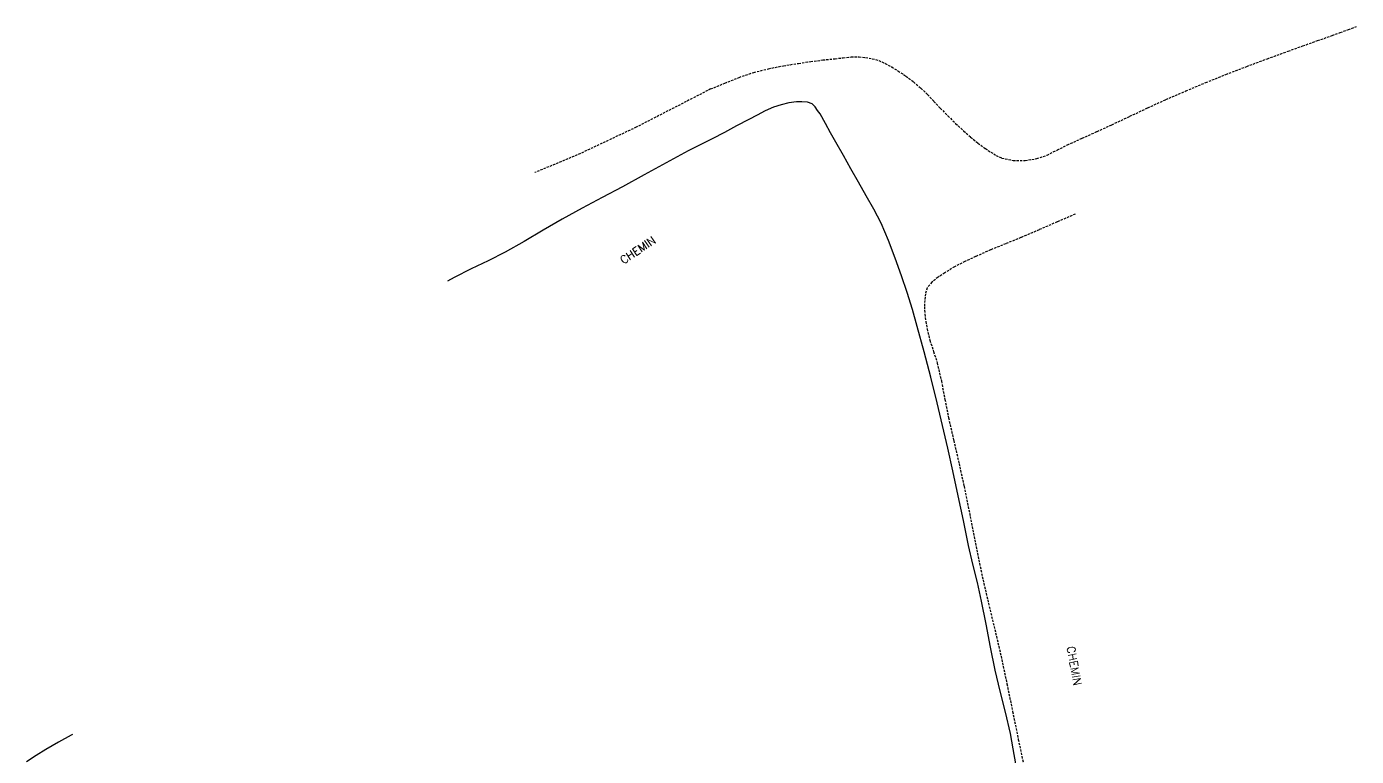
# Model space of a CAD drawing. Header units: millimetres. Extents: x 192000 to 193000, y 106000 to 107000.
# Drawn here: x 192613.3 to 192904, y 106313.9 to 106473.5 of the extents above; entities that cross this region are included whole.
import ezdxf

# ---------------------------------------------------------------- set-up
doc = ezdxf.new("R2010")
doc.units = ezdxf.units.MM
doc.linetypes.add('DASHED', pattern=[0.75, 0.5, -0.25])
for name, color, linetype in [('W0070', 7, 'DASHED'), ('W0330', 7, 'CONTINUOUS'), ('W0989', 7, 'CONTINUOUS')]:
    doc.layers.add(name, color=color, linetype=linetype)
doc.styles.get("Standard").update_dxf_attribs({"font": 'romans.shx', "width": 0.85})

msp = doc.modelspace()

# ---------------------------------------------------------------- linework, layer by layer
at = {"layer": 'W0070'}
for points in [[(192762.86, 106459.81), (192765.98, 106461.08), (192769.1, 106462.35), (192772.28, 106463.43), (192775.51, 106464.24), (192778.8, 106464.88), (192782.1, 106465.42), (192784.74, 106465.81), (192787.4, 106466.15), (192790.06, 106466.43), (192791.81, 106466.63), (192793.56, 106466.82), (192795.3, 106466.83), (192796.75, 106466.69), (192798.2, 106466.43), (192799.6, 106466.04), (192801.05, 106465.42), (192802.45, 106464.64), (192803.81, 106463.79), (192805.55, 106462.62), (192807.23, 106461.35), (192808.83, 106459.99), (192810.29, 106458.58), (192811.67, 106457.09), (192813.07, 106455.61), (192814.74, 106453.93), (192816.43, 106452.26), (192818.17, 106450.66), (192819.71, 106449.3), (192821.29, 106447.99), (192822.95, 106446.79), (192824.1, 106446.01), (192825.29, 106445.28), (192826.53, 106444.71), (192829, 106444.19), (192831.62, 106444.2), (192834.16, 106444.58), (192836.44, 106445.36), (192838.66, 106446.48), (192840.87, 106447.6), (192844.11, 106449.05), (192847.35, 106450.52), (192850.58, 106451.99), (192854.52, 106453.84), (192858.45, 106455.7), (192862.4, 106457.51), (192866.75, 106459.39), (192871.13, 106461.22), (192875.52, 106462.99), (192880.05, 106464.74), (192884.59, 106466.43), (192889.14, 106468.09), (192892.35, 106469.24), (192895.56, 106470.38), (192898.76, 106471.52), (192900.52, 106472.16), (192902.28, 106472.81), (192904.04, 106473.45)], [(192762.86, 106459.81), (192746.6, 106451.45), (192733.7, 106445.38), (192724.41, 106441.54)], [(192842.57, 106432.46), (192838.61, 106430.74), (192834.65, 106429.03), (192830.68, 106427.33), (192827.37, 106425.97), (192824.05, 106424.63), (192820.78, 106423.17), (192818.47, 106422.09), (192816.19, 106420.95), (192814.04, 106419.62), (192812.6, 106418.65), (192811.22, 106417.59), (192810.22, 106416.33), (192809.81, 106415.04), (192809.66, 106413.6), (192809.62, 106412.17), (192809.68, 106410.56), (192809.89, 106408.95), (192810.17, 106407.36), (192810.8, 106404.86), (192811.62, 106402.4), (192812.38, 106399.92), (192813.3, 106395.95), (192814.08, 106391.94), (192814.88, 106387.93), (192816.01, 106382.93), (192817.16, 106377.94), (192818.27, 106372.94), (192819.61, 106366.37), (192820.89, 106359.79), (192822.24, 106353.23), (192823.59, 106347.42), (192824.99, 106341.62), (192826.35, 106335.81), (192827.64, 106329.76), (192828.87, 106323.69), (192830.12, 106317.62), (192831.45, 106311.35)]]:
    msp.add_lwpolyline(points, dxfattribs=at)
at = {"layer": 'W0330'}
for points in [[(192829.61, 106312.24), (192829.03, 106315.58), (192828.4, 106318.92), (192827.33, 106323.53), (192826.16, 106328.12), (192825.05, 106332.72), (192824.04, 106337.76), (192823.11, 106342.81), (192822.11, 106347.84), (192821.19, 106351.9), (192820.22, 106355.95), (192819.27, 106360.01), (192818.11, 106365.44), (192816.99, 106370.88), (192815.83, 106376.31), (192814.72, 106381.28), (192813.57, 106386.25), (192812.38, 106391.21), (192811.01, 106396.79), (192809.58, 106402.35), (192808.05, 106407.89), (192806.96, 106411.59), (192805.82, 106415.28), (192804.6, 106418.94), (192803.23, 106422.84), (192801.78, 106426.72), (192800.14, 106430.51), (192798.57, 106433.51), (192796.86, 106436.46), (192795.16, 106439.41), (192793.52, 106442.34), (192791.89, 106445.26), (192790.25, 106448.19), (192789.1, 106450.25), (192787.95, 106452.3), (192786.8, 106454.36), (192786.26, 106455.14), (192785.72, 106455.93), (192785.08, 106456.53), (192784.03, 106456.91), (192782.82, 106457.01), (192781.62, 106456.99), (192779.94, 106456.8), (192778.27, 106456.37), (192776.64, 106455.82), (192774.8, 106455.03), (192773.01, 106454.09), (192771.23, 106453.13), (192768.55, 106451.73), (192765.88, 106450.31), (192763.19, 106448.92), (192761.44, 106448.04), (192759.69, 106447.18), (192757.93, 106446.32)], [(192757.93, 106446.32), (192753.14, 106443.68), (192748.36, 106441.05), (192743.56, 106438.43), (192739.17, 106436.09), (192734.76, 106433.76), (192730.39, 106431.38), (192726.23, 106428.95), (192722.1, 106426.47), (192717.92, 106424.1), (192714.23, 106422.24), (192710.49, 106420.46), (192706.8, 106418.61), (192705.32, 106417.8)], [(192623.37, 106318.66), (192623.09, 106318.52), (192620.28, 106317.02), (192617.53, 106315.43), (192615.41, 106314.09), (192613.32, 106312.69)]]:
    msp.add_lwpolyline(points, dxfattribs=at)

# ---------------------------------------------------------------- texts
at = {"layer": 'W0989'}
for rotation, p in [(34.0366, (192743.82, 106421.43)), (280.4496, (192840.7, 106337.83))]:
    msp.add_text('CHEMIN', height=1.75, rotation=rotation, dxfattribs=at).set_placement(p)

doc.saveas('drawing.dxf')
